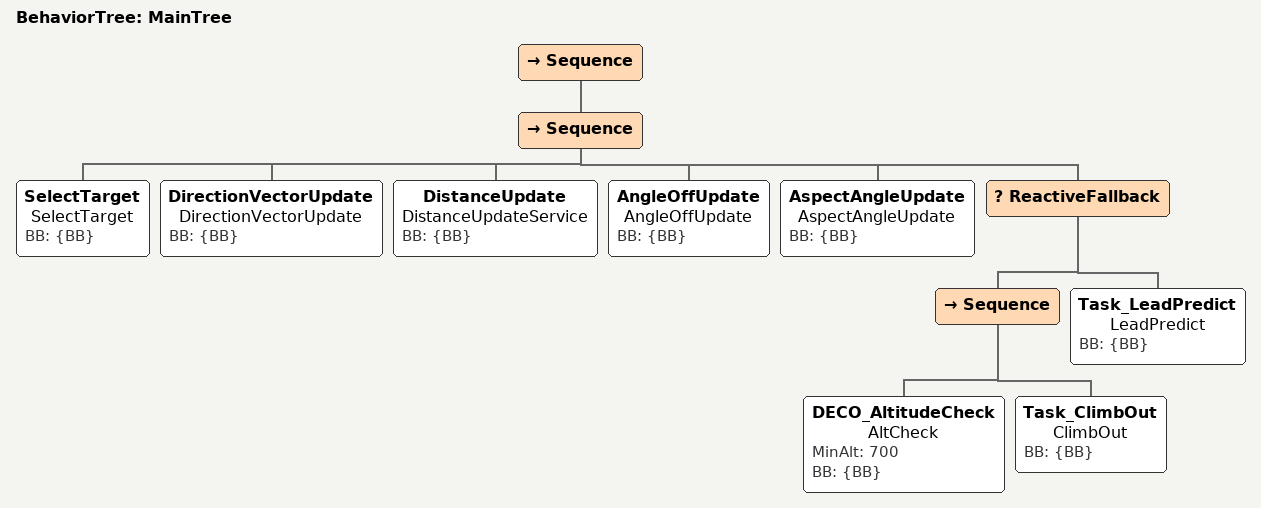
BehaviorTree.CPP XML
<root main_tree_to_execute = "MainTree">

  <BehaviorTree ID="MainTree">
    <Sequence>

      <!-- 인지 -->
      <Sequence>
        <SelectTarget name="SelectTarget" BB="{BB}"/>
        <DirectionVectorUpdate name="DirectionVectorUpdate" BB="{BB}"/>
        <DistanceUpdate name="DistanceUpdateService" BB="{BB}"/>
        <AngleOffUpdate name="AngleOffUpdate" BB="{BB}"/>
        <AspectAngleUpdate name="AspectAngleUpdate" BB="{BB}"/>

        <ReactiveFallback>

          <Sequence>
            <DECO_AltitudeCheck name="AltCheck" MinAlt="700" BB="{BB}"/>
            <Task_ClimbOut name="ClimbOut" BB="{BB}"/>
          </Sequence>

          <!-- 2. 추격: v14 dV 속도매칭 + v17 궤도추종 + v18 고도제약 해제 -->
          <Task_LeadPredict name="LeadPredict" BB="{BB}"/>

        </ReactiveFallback>

      </Sequence>

    </Sequence>
  </BehaviorTree>

</root>
